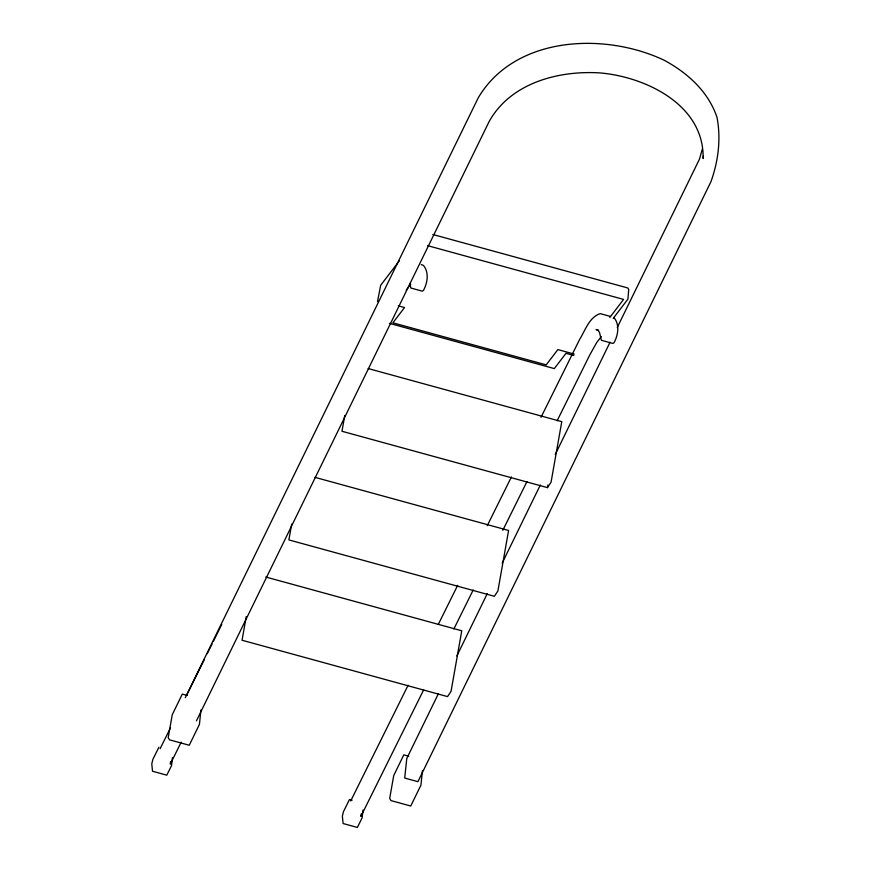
<?xml version="1.0" encoding="UTF-8"?>
<svg xmlns="http://www.w3.org/2000/svg" width="871" height="871" viewBox="0 0 871 871"><rect width="100%" height="100%" fill="white"/><g stroke="black" fill="none" stroke-linecap="round" stroke-linejoin="round"><path stroke-width="1.31" d="M200.94 709.985L199.426 724.411L189.257 745.249L169.518 739.838L168.19 737.628L172.251 714.721L182.3 694.089L187.243 695.439M422.435 770.759L420.922 785.174L410.753 806.023L391.014 800.601L389.696 798.391L393.746 775.484L403.806 754.852L408.739 756.213M703.398 155.92L703.126 158.533C704.323 105.184 646.402 77.105 600.446 72.946C558.866 70.213 510.722 82.723 489.154 121.515L196.432 720.85M170.574 761.679L170.302 764.139L181.168 742.223M172.414 757.705L171.543 765.598L166.786 775.168L152.534 771.249L151.772 763.845L152.882 759.349L158.892 747.231M361.16 813.96L360.888 816.421L423.687 689.81M363 809.997L362.118 817.88L357.371 827.45L343.12 823.541L342.357 816.127L343.468 811.63L349.478 799.513L352.069 800.231M246.253 616.537L242.062 640.239L447.542 696.604L451.047 691.345L461.761 630.789L265.775 577.016M291.687 524.113L288.889 539.911L494.369 596.287L497.885 591.028L508.599 530.461L314.986 477.352M344.764 415.467L341.976 431.265L547.445 487.629L551.06 482.218L561.773 421.662L368.161 368.542M547.445 487.629L547.913 484.995M377.513 301.616L380.681 285.274L399.495 260.636M702.353 149.006L699.511 159.066L617.234 327.54M185.283 697.704L478.299 97.704C515.066 35.722 604.757 32.064 664.127 60.219C687.546 72.859 708.373 91.564 717.018 117.4C721.079 139.033 718.357 161.081 710.943 181.691L417.928 781.679L404.71 778.053L406.779 758.467L438.374 693.762M456.861 655.928L487.27 593.663M502.175 563.145L540.325 485.016M555.23 454.499L610.081 342.183M160.122 748.69L170.4 727.982M186.71 695.091L204.228 659.761M207.254 653.675L212.089 643.93M213.297 641.492L221.757 624.442M350.708 800.972L408.107 685.248M438.32 624.344L457.656 585.366M487.259 525.67L511.419 476.949M541.033 417.263L579.694 339.298C585.301 330.349 589.242 317.088 600.271 313.636L610.527 316.456M453.878 628.949L473.193 589.994M502.785 530.341L526.933 481.641M557.124 420.769L589.732 355.03L596.733 342.499L601.284 336.609M406.147 290.217L410.698 284.316M609.776 317.501L623.582 299.417L427.541 245.633M613.228 318.383L627.937 299.112L628.71 289.466L627.828 287.985L432.822 234.484M598.595 330.218L596.025 329.521L597.942 330.294L599.488 332.374L601.371 340.278L612.912 343.446L614.077 342.695C618.072 335.085 619.923 324.839 614.044 317.708M398.243 305.808L404.547 307.539L392.886 322.803L546.193 364.873L557.854 349.598L574.229 354.083M573.837 355.477L565.987 353.321L554.326 368.596L389.402 323.348M421.226 264.523L423.458 265.426C429.338 272.547 427.487 282.803 423.491 290.402L422.326 291.164L410.785 287.996L410.045 283.423"/></g></svg>
